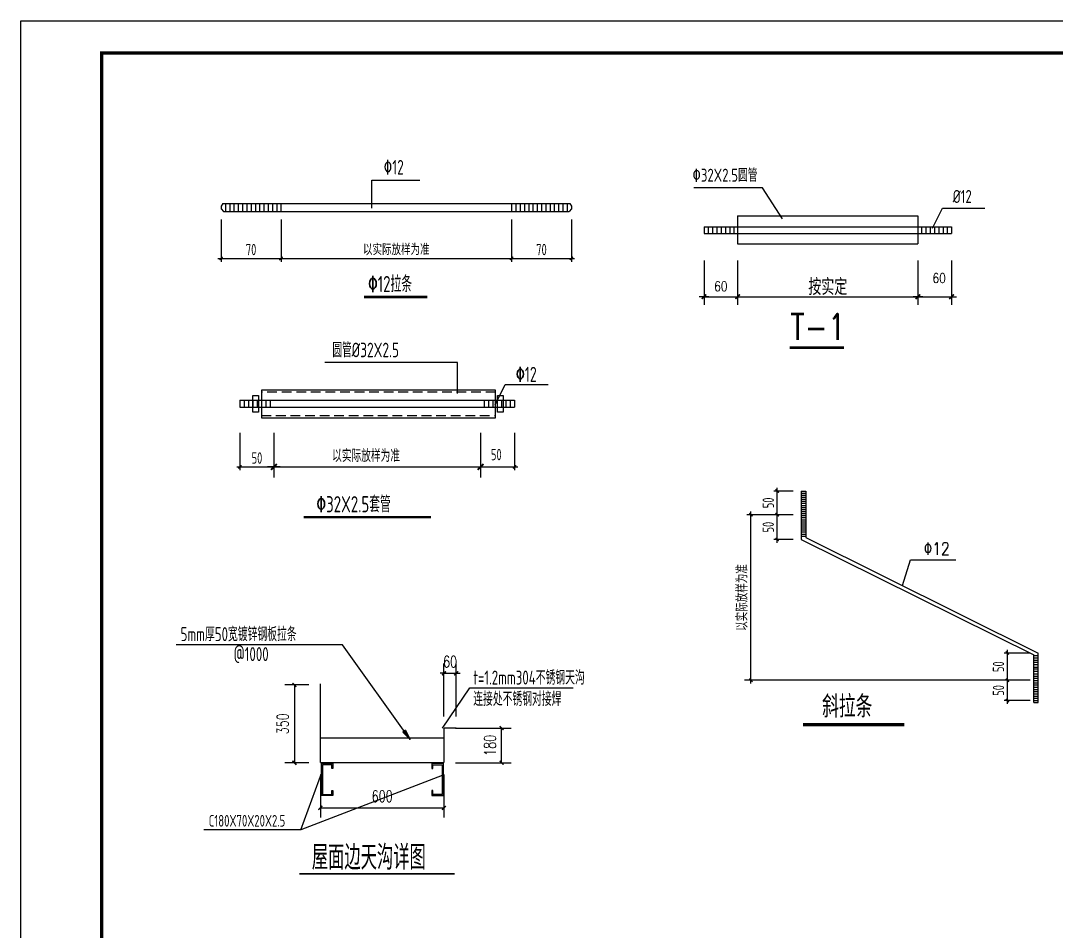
# Model space of a CAD drawing. Extents: x 492302 to 683319, y -252071 to 755100.
# Drawn here: x 493325 to 525313, y -220799 to -192671 of the extents above; entities that cross this region are included whole.
import ezdxf

# ---------------------------------------------------------------- set-up
doc = ezdxf.new("R2010")
doc.units = 0
doc.header["$LTSCALE"] = 1000
doc.header["$MEASUREMENT"] = 0
doc.linetypes.add('HIDDEN2', pattern=[0.45, 0.3, -0.15])
doc.layers.get('Defpoints').update_dxf_attribs({"color": 250})
for name, color, linetype in [('03', 3, 'Continuous'), ('1', 7, 'Continuous'), ('3', 3, 'Continuous'), ('3T_WOOD', 21, 'Continuous'), ('DIM1', 3, 'Continuous'), ('PUB_DIM', 171, 'Continuous'), ('PUB_TEXT', 7, 'Continuous'), ('PUB_TEXT @ 1', 7, 'Continuous'), ('TEXT', 7, 'Continuous'), ('TK', 4, 'Continuous'), ('图层1', 8, 'Continuous')]:
    doc.layers.add(name, color=color, linetype=linetype)
doc.styles.add('_HZDX', font='txt.shx', dxfattribs={"width": 0.8, "bigfont": 'HZDX.shx'})
doc.styles.add('_HZTXT', font='txt.shx', dxfattribs={"width": 0.8, "bigfont": 'hztxt.shx'})
doc.styles.add('DIM_FONT', font='SIMPLEX', dxfattribs={"width": 0.7, "bigfont": 'GBCBIG'})
doc.styles.add('TSSD_Dimension', font='Tssdeng.shx', dxfattribs={"width": 0.7, "bigfont": 'hztxt.shx'})
doc.styles.add('TSSD_Label', font='Tssdeng.shx', dxfattribs={"width": 0.7, "bigfont": 'hztxt.shx'})
doc.styles.add('TSSD_REIN', font='tssdeng.shx', dxfattribs={"width": 0.7, "bigfont": 'tssdchn.shx'})
doc.dimstyles.new('DIMN', dxfattribs={"dimtxt": 300, "dimasz": 100, "dimexe": 250, "dimexo": 300, "dimgap": 150, "dimtad": 1, "dimdec": 0, "dimzin": 0, "dimdsep": 46, "dimtxsty": 'DIM_FONT', "dimblk": 'ARCHTICK', "dimcen": 0.09, "dimclrt": 7, "dimazin": 2, "dimtfac": 1, "dimtdec": 0, "dimtix": 1, "dimtmove": 2, "dimatfit": 3, "dimfxl": 0, "dimtolj": 1, "dimtzin": 0, "dimarcsym": 0})
doc.dimstyles.new('TSSD_20_100', dxfattribs={"dimtxt": 350, "dimasz": 100, "dimexe": 100, "dimexo": 250, "dimgap": 100, "dimtad": 1, "dimdec": 0, "dimlfac": 0.2, "dimzin": 0, "dimdsep": 46, "dimtxsty": 'TSSD_Dimension', "dimblk": 'ARCHTICK', "dimblk1": 'ARCHTICK', "dimblk2": 'ARCHTICK', "dimcen": 0, "dimdle": 100, "dimclrt": 7, "dimadec": 0, "dimazin": 0, "dimtfac": 1, "dimtdec": 0, "dimtix": 1, "dimtmove": 2, "dimatfit": 3, "dimfxl": 0, "dimtolj": 1, "dimtzin": 0, "dimarcsym": 0})

# ---------------------------------------------------------------- blocks, each defined once
blk = doc.blocks.new('_ArchTick')
at = {"color": 0, "linetype": 'ByBlock', "const_width": 0.4}
blk.add_lwpolyline([(-0.5, -0.5), (0.5, 0.5)], dxfattribs=at)
blk = doc.blocks.new('*D1305')
at = {"layer": 'Defpoints', "color": 0}
for p in [(508487, -198562), (510335, -198562), (510335, -200015)]:
    blk.add_point(p, dxfattribs=at)
at = {"layer": 'PUB_DIM', "color": 0, "lineweight": -2}
for p, q in [((508487, -198812), (508487, -200115)), ((510335, -198812), (510335, -200115)), ((508387, -200015), (510435, -200015))]:
    blk.add_line(p, q, dxfattribs=at)
at = {"layer": 'PUB_DIM', "color": 0, "lineweight": -2, "xscale": 100, "yscale": 100, "zscale": 100, "rotation": 180}
blk.add_blockref('_ArchTick', (508487, -200015), dxfattribs=at)
at = {"layer": 'PUB_DIM', "color": 0, "lineweight": -2, "xscale": 100, "yscale": 100, "zscale": 100}
blk.add_blockref('_ArchTick', (510335, -200015), dxfattribs=at)
at = {"layer": 'PUB_DIM', "color": 7, "insert": (509411, -199740), "char_height": 350, "attachment_point": 5, "style": 'TSSD_REIN'}
blk.add_mtext('\\A1;70', dxfattribs=at)
blk = doc.blocks.new('*D1306')
at = {"layer": 'Defpoints', "color": 0}
for p in [(499517, -198562), (501365, -198562), (501365, -200015)]:
    blk.add_point(p, dxfattribs=at)
at = {"layer": 'PUB_DIM', "color": 0, "lineweight": -2}
for p, q in [((499517, -198812), (499517, -200115)), ((501365, -198812), (501365, -200115)), ((499417, -200015), (501465, -200015))]:
    blk.add_line(p, q, dxfattribs=at)
at = {"layer": 'PUB_DIM', "color": 0, "lineweight": -2, "xscale": 100, "yscale": 100, "zscale": 100, "rotation": 180}
blk.add_blockref('_ArchTick', (499517, -200015), dxfattribs=at)
at = {"layer": 'PUB_DIM', "color": 0, "lineweight": -2, "xscale": 100, "yscale": 100, "zscale": 100}
blk.add_blockref('_ArchTick', (501365, -200015), dxfattribs=at)
at = {"layer": 'PUB_DIM', "color": 7, "insert": (500441, -199740), "char_height": 350, "attachment_point": 5, "style": 'TSSD_REIN'}
blk.add_mtext('\\A1;70', dxfattribs=at)
blk = doc.blocks.new('*D1307')
at = {"layer": 'Defpoints', "color": 0}
for p in [(501365, -198562), (508487, -198562), (508487, -200015)]:
    blk.add_point(p, dxfattribs=at)
at = {"layer": 'PUB_DIM', "color": 0, "lineweight": -2}
for p, q in [((501365, -198812), (501365, -200115)), ((508487, -198812), (508487, -200115)), ((501265, -200015), (508587, -200015))]:
    blk.add_line(p, q, dxfattribs=at)
at = {"layer": 'PUB_DIM', "color": 0, "lineweight": -2, "xscale": 100, "yscale": 100, "zscale": 100, "rotation": 180}
blk.add_blockref('_ArchTick', (501365, -200015), dxfattribs=at)
at = {"layer": 'PUB_DIM', "color": 0, "lineweight": -2, "xscale": 100, "yscale": 100, "zscale": 100}
blk.add_blockref('_ArchTick', (508487, -200015), dxfattribs=at)
at = {"layer": 'PUB_DIM', "color": 7, "insert": (504926, -199739), "char_height": 350, "attachment_point": 5, "style": 'TSSD_REIN'}
blk.add_mtext('\\A1;以实际放样为准', dxfattribs=at)
blk = doc.blocks.new('_DIMX')
blk.add_line((-150, 0), (150, 0))
at = {"const_width": 50}
blk.add_lwpolyline([(-70, -70), (70, 70)], dxfattribs=at)
blk = doc.blocks.new('*D1308')
at = {"layer": 'Defpoints', "color": 0}
for p in [(507530, -205154), (508579, -205154), (508579, -206455)]:
    blk.add_point(p, dxfattribs=at)
at = {"layer": 'PUB_DIM', "color": 0, "lineweight": -2}
for p, q in [((507530, -205404), (507530, -206555)), ((508579, -205404), (508579, -206555)), ((507430, -206455), (508679, -206455))]:
    blk.add_line(p, q, dxfattribs=at)
at = {"layer": 'PUB_DIM', "color": 0, "lineweight": -2, "xscale": 100, "yscale": 100, "zscale": 100, "rotation": 180}
blk.add_blockref('_ArchTick', (507530, -206455), dxfattribs=at)
at = {"layer": 'PUB_DIM', "color": 0, "lineweight": -2, "xscale": 100, "yscale": 100, "zscale": 100}
blk.add_blockref('_ArchTick', (508579, -206455), dxfattribs=at)
at = {"layer": 'PUB_DIM', "color": 7, "insert": (508014, -206074), "char_height": 350, "attachment_point": 5, "style": 'TSSD_REIN'}
blk.add_mtext('\\A1;50', dxfattribs=at)
blk = doc.blocks.new('*D1309')
at = {"layer": 'Defpoints', "color": 0}
for p in [(500097, -205154), (501146, -205154), (501146, -206455)]:
    blk.add_point(p, dxfattribs=at)
at = {"layer": 'PUB_DIM', "color": 0, "lineweight": -2}
for p, q in [((500097, -205404), (500097, -206555)), ((501146, -205404), (501146, -206555)), ((499997, -206455), (501246, -206455))]:
    blk.add_line(p, q, dxfattribs=at)
at = {"layer": 'PUB_DIM', "color": 0, "lineweight": -2, "xscale": 100, "yscale": 100, "zscale": 100, "rotation": 180}
blk.add_blockref('_ArchTick', (500097, -206455), dxfattribs=at)
at = {"layer": 'PUB_DIM', "color": 0, "lineweight": -2, "xscale": 100, "yscale": 100, "zscale": 100}
blk.add_blockref('_ArchTick', (501146, -206455), dxfattribs=at)
at = {"layer": 'PUB_DIM', "color": 7, "insert": (500622, -206180), "char_height": 350, "attachment_point": 5, "style": 'TSSD_REIN'}
blk.add_mtext('\\A1;50', dxfattribs=at)
blk = doc.blocks.new('*D1374')
at = {"layer": 'Defpoints', "color": 0}
for p in [(516691, -207199), (517433, -207199), (517433, -207931)]:
    blk.add_point(p, dxfattribs=at)
at = {"layer": 'PUB_DIM', "color": 0, "lineweight": -2}
for p, q in [((517183, -207199), (516591, -207199)), ((516691, -208031), (516691, -207099)), ((517183, -207931), (516591, -207931))]:
    blk.add_line(p, q, dxfattribs=at)
at = {"layer": 'PUB_DIM', "color": 0, "lineweight": -2, "xscale": 100, "yscale": 100, "zscale": 100}
for p, rotation in [((516691, -207199), 90), ((516691, -207931), 270)]:
    blk.add_blockref('_ArchTick', p, dxfattribs=dict(at, rotation=rotation))
at = {"layer": 'PUB_DIM', "color": 7, "insert": (516416, -207565), "char_height": 350, "attachment_point": 5, "rotation": 90, "style": 'TSSD_Dimension'}
blk.add_mtext('\\A1;50', dxfattribs=at)
blk = doc.blocks.new('*D1375')
at = {"layer": 'Defpoints', "color": 0}
for p in [(516691, -207931), (517433, -207931), (517433, -208699)]:
    blk.add_point(p, dxfattribs=at)
at = {"layer": 'PUB_DIM', "color": 0, "lineweight": -2}
for p, q in [((516691, -208799), (516691, -207831)), ((517183, -207931), (516591, -207931)), ((517183, -208699), (516591, -208699))]:
    blk.add_line(p, q, dxfattribs=at)
at = {"layer": 'PUB_DIM', "color": 0, "lineweight": -2, "xscale": 100, "yscale": 100, "zscale": 100}
for p, rotation in [((516691, -207931), 90), ((516691, -208699), 270)]:
    blk.add_blockref('_ArchTick', p, dxfattribs=dict(at, rotation=rotation))
at = {"layer": 'PUB_DIM', "color": 7, "insert": (516416, -208315), "char_height": 350, "attachment_point": 5, "rotation": 90, "style": 'TSSD_Dimension'}
blk.add_mtext('\\A1;50', dxfattribs=at)
blk = doc.blocks.new('*D1405')
at = {"layer": 'Defpoints', "color": 0}
for p in [(523802, -212203), (524753, -212203), (524753, -213046)]:
    blk.add_point(p, dxfattribs=at)
at = {"layer": 'PUB_DIM', "color": 0, "lineweight": -2}
for p, q in [((524503, -212203), (523702, -212203)), ((523802, -213146), (523802, -212103)), ((524503, -213046), (523702, -213046))]:
    blk.add_line(p, q, dxfattribs=at)
at = {"layer": 'PUB_DIM', "color": 0, "lineweight": -2, "xscale": 100, "yscale": 100, "zscale": 100}
for p, rotation in [((523802, -212203), 90), ((523802, -213046), 270)]:
    blk.add_blockref('_ArchTick', p, dxfattribs=dict(at, rotation=rotation))
at = {"layer": 'PUB_DIM', "color": 7, "insert": (523527, -212625), "char_height": 350, "attachment_point": 5, "rotation": 90, "style": 'TSSD_Dimension'}
blk.add_mtext('\\A1;50', dxfattribs=at)
blk = doc.blocks.new('*D1406')
at = {"layer": 'Defpoints', "color": 0}
for p in [(523802, -213046), (524753, -213046), (524753, -213672)]:
    blk.add_point(p, dxfattribs=at)
at = {"layer": 'PUB_DIM', "color": 0, "lineweight": -2}
for p, q in [((523802, -213772), (523802, -212946)), ((524503, -213046), (523702, -213046)), ((524503, -213672), (523702, -213672))]:
    blk.add_line(p, q, dxfattribs=at)
at = {"layer": 'PUB_DIM', "color": 0, "lineweight": -2, "xscale": 100, "yscale": 100, "zscale": 100}
for p, rotation in [((523802, -213046), 90), ((523802, -213672), 270)]:
    blk.add_blockref('_ArchTick', p, dxfattribs=dict(at, rotation=rotation))
at = {"layer": 'PUB_DIM', "color": 7, "insert": (523527, -213359), "char_height": 350, "attachment_point": 5, "rotation": 90, "style": 'TSSD_Dimension'}
blk.add_mtext('\\A1;50', dxfattribs=at)
blk = doc.blocks.new('*D1407')
at = {"layer": 'Defpoints', "color": 0}
for p in [(515879, -207931), (516851, -207931), (516851, -213046)]:
    blk.add_point(p, dxfattribs=at)
at = {"layer": 'PUB_DIM', "color": 0, "lineweight": -2}
for p, q in [((515879, -213146), (515879, -207831)), ((516601, -207931), (515779, -207931)), ((516601, -213046), (515779, -213046))]:
    blk.add_line(p, q, dxfattribs=at)
at = {"layer": 'PUB_DIM', "color": 0, "lineweight": -2, "xscale": 100, "yscale": 100, "zscale": 100}
for p, rotation in [((515879, -207931), 90), ((515879, -213046), 270)]:
    blk.add_blockref('_ArchTick', p, dxfattribs=dict(at, rotation=rotation))
at = {"layer": 'PUB_DIM', "color": 7, "insert": (515603, -210488), "char_height": 350, "attachment_point": 5, "rotation": 90, "style": 'TSSD_Dimension'}
blk.add_mtext('\\A1;以实际放样为准', dxfattribs=at)
blk = doc.blocks.new('Q3423Q42423423423')
at = {"linetype": 'Continuous'}
for p, q in [((1609839, 145654), (1610298, 146582)), ((1600858, 146235), (1609172, 146235)), ((1600858, 146235), (1600858, 144944)), ((1609172, 146235), (1609172, 144944)), ((1599310, 145728), (1610722, 145728)), ((1599310, 145728), (1599310, 145419)), ((1599507, 145728), (1599507, 145419)), ((1599704, 145728), (1599704, 145419)), ((1599901, 145728), (1599901, 145419)), ((1600098, 145728), (1600098, 145419)), ((1600295, 145728), (1600295, 145419)), ((1600492, 145728), (1600492, 145419)), ((1600689, 145728), (1600689, 145419)), ((1609343, 145728), (1609343, 145419)), ((1609540, 145728), (1609540, 145419)), ((1609737, 145728), (1609737, 145419)), ((1609934, 145728), (1609934, 145419)), ((1610131, 145728), (1610131, 145419)), ((1610328, 145728), (1610328, 145419)), ((1610525, 145728), (1610525, 145419)), ((1610722, 145728), (1610722, 145419)), ((1599310, 145419), (1610722, 145419)), ((1600858, 144944), (1609172, 144944))]:
    blk.add_line(p, q, dxfattribs=at)
at = {"layer": '1', "color": 7, "linetype": 'Continuous', "const_width": 112}
blk.add_lwpolyline([(1603253, 140149), (1605757, 140149)], dxfattribs=at)
at = {"layer": 'PUB_DIM'}
for p, q in [((1599310, 144162), (1599310, 142123)), ((1600859, 144162), (1600859, 142123)), ((1600859, 144162), (1600859, 142123)), ((1609172, 144162), (1609172, 142123)), ((1609172, 144162), (1609172, 142123)), ((1610722, 144162), (1610722, 142123)), ((1599311, 142498), (1600857, 142498)), ((1600859, 142498), (1609172, 142498)), ((1609174, 142498), (1610720, 142498))]:
    blk.add_line(p, q, dxfattribs=at)
at = {"layer": 'PUB_TEXT', "linetype": 'Continuous'}
blk.add_line((1610298, 146582), (1612249, 146582), dxfattribs=at)
at = {"layer": '图层1', "color": 2}
for p, q in [((1602011, 147523), (1598838, 147523)), ((1602922, 146092), (1602011, 147523))]:
    blk.add_line(p, q, dxfattribs=at)
at = {"layer": 'PUB_DIM', "rotation": 180}
for name, p, xscale, yscale, zscale in [('_DIMX', (1599310, 142498), 1.5, 1.5, 1.5), ('_ArchTick', (1600859, 142498), 150, 150, 150), ('_DIMX', (1609172, 142498), 1.5, 1.5, 1.5)]:
    blk.add_blockref(name, p, dxfattribs=dict(at, xscale=xscale, yscale=yscale, zscale=zscale))
at = {"layer": 'PUB_DIM'}
for name, p, xscale, yscale, zscale in [('_DIMX', (1600859, 142498), 1.5, 1.5, 1.5), ('_ArchTick', (1609172, 142498), 150, 150, 150), ('_DIMX', (1610722, 142498), 1.5, 1.5, 1.5)]:
    blk.add_blockref(name, p, dxfattribs=dict(at, xscale=xscale, yscale=yscale, zscale=zscale))
at = {"layer": '1', "color": 7, "linetype": 'Continuous', "style": '_HZDX', "width": 0.8}
blk.add_text('T-1', height=1200, dxfattribs=at).set_placement((1603287, 140506))
at = {"layer": 'PUB_DIM', "color": 7, "attachment_point": 5, "style": '_HZTXT'}
for s, insert, char_height in [('\\A1;按实定', (1605016, 142948), 750), ('\\A1;60', (1610154, 143358), 450), ('\\A1;60', (1600084, 142980), 450)]:
    blk.add_mtext(s, dxfattribs=dict(at, insert=insert, char_height=char_height))
at = {"layer": 'PUB_TEXT @ 1', "style": 'TSSD_Label', "width": 0.75}
for s, p in [('\x8232X2.5圆管', (1598777, 147802)), ('%%C12', (1610775, 146820))]:
    blk.add_text(s, height=600, dxfattribs=at).set_placement(p)
blk = doc.blocks.new('*D1092')
at = {"layer": 'Defpoints', "color": 0}
for p in [(5197911, 18063053), (5200137, 18063053), (5197911, 18061714)]:
    blk.add_point(p, dxfattribs=at)
at = {"layer": 'PUB_DIM', "color": 0, "lineweight": -2}
for p, q in [((5198361, 18063053), (5200512, 18063053)), ((5200137, 18061714), (5200137, 18063053)), ((5198361, 18061714), (5200512, 18061714))]:
    blk.add_line(p, q, dxfattribs=at)
at = {"layer": 'PUB_DIM', "color": 0, "lineweight": -2, "xscale": 150, "yscale": 150, "zscale": 150}
for p, rotation in [((5200137, 18063053), 90), ((5200137, 18061714), 270)]:
    blk.add_blockref('_ArchTick', p, dxfattribs=dict(at, rotation=rotation))
at = {"layer": 'PUB_DIM', "color": 7, "insert": (5199687, 18062384), "char_height": 450, "attachment_point": 5, "rotation": 90, "style": 'DIM_FONT'}
blk.add_mtext('\\A1;180', dxfattribs=at)
blk = doc.blocks.new('*D1093')
at = {"layer": 'Defpoints', "color": 0}
for p in [(5198383, 18065167), (5197911, 18063053), (5198383, 18063053)]:
    blk.add_point(p, dxfattribs=at)
at = {"layer": 'PUB_DIM', "color": 0, "lineweight": -2}
for p, q in [((5197911, 18063503), (5197911, 18065542)), ((5198383, 18063503), (5198383, 18065542)), ((5197911, 18065167), (5197761, 18065167)), ((5197911, 18065167), (5198383, 18065167)), ((5198383, 18065167), (5198533, 18065167))]:
    blk.add_line(p, q, dxfattribs=at)
at = {"layer": 'PUB_DIM', "color": 0, "lineweight": -2, "xscale": 150, "yscale": 150, "zscale": 150}
blk.add_blockref('_ArchTick', (5197911, 18065167), dxfattribs=at)
at = {"layer": 'PUB_DIM', "color": 0, "lineweight": -2, "xscale": 150, "yscale": 150, "zscale": 150, "rotation": 180}
blk.add_blockref('_ArchTick', (5198383, 18065167), dxfattribs=at)
at = {"layer": 'PUB_DIM', "color": 7, "insert": (5198147, 18065617), "char_height": 450, "attachment_point": 5, "style": 'DIM_FONT'}
blk.add_mtext('\\A1;60', dxfattribs=at)
blk = doc.blocks.new('*D1094')
at = {"layer": 'Defpoints', "color": 0}
for p in [(5193139, 18064717), (5192139, 18061714), (5193139, 18061714)]:
    blk.add_point(p, dxfattribs=at)
at = {"layer": 'PUB_DIM', "color": 0, "lineweight": -2}
for p, q in [((5192689, 18064717), (5191764, 18064717)), ((5192139, 18064717), (5192139, 18061714)), ((5192689, 18061714), (5191764, 18061714))]:
    blk.add_line(p, q, dxfattribs=at)
at = {"layer": 'PUB_DIM', "color": 0, "lineweight": -2, "xscale": 150, "yscale": 150, "zscale": 150}
for p, rotation in [((5192139, 18064717), 90), ((5192139, 18061714), 270)]:
    blk.add_blockref('_ArchTick', p, dxfattribs=dict(at, rotation=rotation))
at = {"layer": 'PUB_DIM', "color": 7, "insert": (5191689, 18063216), "char_height": 450, "attachment_point": 5, "rotation": 90, "style": 'DIM_FONT'}
blk.add_mtext('\\A1;350', dxfattribs=at)
blk = doc.blocks.new('*D1095')
at = {"layer": 'Defpoints', "color": 0}
for p in [(5193139, 18061714), (5197911, 18061714), (5197911, 18059972)]:
    blk.add_point(p, dxfattribs=at)
at = {"layer": 'PUB_DIM', "color": 0, "lineweight": -2}
for p, q in [((5193139, 18061264), (5193139, 18059597)), ((5197911, 18061264), (5197911, 18059597)), ((5193139, 18059972), (5197911, 18059972))]:
    blk.add_line(p, q, dxfattribs=at)
at = {"layer": 'PUB_DIM', "color": 0, "lineweight": -2, "xscale": 150, "yscale": 150, "zscale": 150, "rotation": 180}
blk.add_blockref('_ArchTick', (5193139, 18059972), dxfattribs=at)
at = {"layer": 'PUB_DIM', "color": 0, "lineweight": -2, "xscale": 150, "yscale": 150, "zscale": 150}
blk.add_blockref('_ArchTick', (5197911, 18059972), dxfattribs=at)
at = {"layer": 'PUB_DIM', "color": 7, "insert": (5195525, 18060422), "char_height": 450, "attachment_point": 5, "style": 'DIM_FONT'}
blk.add_mtext('\\A1;600', dxfattribs=at)
blk = doc.blocks.new('GeYuanFrame_33718775', base_point=(20.09, 4.53))
at = {"layer": 'TK'}
blk.add_lwpolyline([(20.09, 4.53), (20.09, 598.53), (861.09, 598.53), (861.09, 4.53)], close=True, dxfattribs=at)
at = {"layer": 'TK', "const_width": 1}
blk.add_lwpolyline([(45.09, 588.53), (851.09, 588.53), (851.09, 14.53), (45.09, 14.53)], close=True, dxfattribs=at)
blk = doc.blocks.new('w342q414231')
for p, q in [((5192382.2, 18059119.2), (5193235.8, 18061444.4)), ((5197843.7, 18061220.5), (5192382.2, 18059119.2)), ((5192382.2, 18059119.2), (5188639.8, 18059119.2))]:
    blk.add_line(p, q)
for points in [[(5193177.7, 18061682.9), (5193625.4, 18061682.9), (5193625.4, 18061488.6), (5193581.3, 18061488.6), (5193581.3, 18061638.8), (5193221.8, 18061638.8), (5193221.8, 18060492.2), (5193581.3, 18060492.2), (5193581.3, 18060642.3), (5193625.4, 18060642.3), (5193625.4, 18060448.1), (5193177.7, 18060448.1), (5193177.7, 18061682.9)], [(5197887.8, 18061682.9), (5197440.2, 18061682.9), (5197440.2, 18061488.6), (5197484.3, 18061488.6), (5197484.3, 18061638.8), (5197843.7, 18061638.8), (5197843.7, 18060492.2), (5197484.3, 18060492.2), (5197484.3, 18060642.3), (5197440.2, 18060642.3), (5197440.2, 18060448.1), (5197887.8, 18060448.1), (5197887.8, 18061682.9)]]:
    blk.add_lwpolyline(points)
at = {"const_width": 56.7}
blk.add_lwpolyline([(5192323, 18057424.6), (5198319.5, 18057424.6)], dxfattribs=at)
at = {"layer": '03'}
for p, q in [((5193995.6, 18066272.1), (5187576.3, 18066272.1)), ((5196607.8, 18062606), (5193995.6, 18066272.1)), ((5196426.1, 18062966.7), (5196323.4, 18062893.5)), ((5196323.4, 18062893.5), (5196607.8, 18062606)), ((5196426.1, 18062966.7), (5196607.8, 18062606))]:
    blk.add_line(p, q, dxfattribs=at)
blk.add_solid([(5196323.4, 18062893.5), (5196607.8, 18062606), (5196426.1, 18062966.7)], dxfattribs=at)
at = {"layer": '图层1'}
for p, q in [((5197853.5, 18063053.2), (5198908.9, 18064609.9)), ((5198908.9, 18064609.9), (5202902.8, 18064609.9))]:
    blk.add_line(p, q, dxfattribs=at)
at = {"layer": '图层1', "const_width": 47.2}
for points in [[(5193138.8, 18064765.6), (5193138.8, 18061714.4)], [(5198383, 18063053.2), (5197910.5, 18063053.2)], [(5197910.5, 18063053.2), (5197910.5, 18061714.4)], [(5193138.8, 18062669.2), (5197910.5, 18062669.2)], [(5193138.8, 18061714.4), (5197910.5, 18061714.4)]]:
    blk.add_lwpolyline(points, dxfattribs=at)
at = {"layer": 'PUB_TEXT', "style": 'TSSD_REIN', "width": 0.7}
for s, height, p in [('5mm厚50宽镀锌钢板拉条', 540.54, (5187743.4, 18066408.6)), ('@1000', 540.54, (5189791.3, 18065637.7)), ('连接处不锈钢对接焊', 540.54, (5199042.1, 18063907.4)), ('C180X70X20X2.5 ', 450, (5188830.6, 18059247.5))]:
    blk.add_text(s, height=height, dxfattribs=at).set_placement(p)
at = {"layer": 'PUB_TEXT @ 1', "style": 'TSSD_Label', "width": 0.7}
blk.add_text('t=1.2mm304不锈钢天沟', height=540.54, dxfattribs=at).set_placement((5199042.1, 18064731.4))
at = {"layer": 'TEXT', "style": 'TSSD_REIN', "width": 0.7}
blk.add_text('屋面边天沟详图', height=945, dxfattribs=at).set_placement((5192809.7, 18057585.9))
at = {"layer": 'PUB_DIM'}
for p1, p2, distance, text, picture, middle in [((5197910.5, 18063053.2), (5198383, 18063053.2), 2113.3, '60', '*D1093', (5198146.8, 18065616.5)), ((5193138.8, 18064716.6), (5193138.8, 18061714.4), -999.7, '350', '*D1094', (5191689.1, 18063215.5)), ((5197910.5, 18061714.4), (5197910.5, 18063053.2), -2226.4, '180', '*D1092', (5199686.9, 18062383.8)), ((5193138.8, 18061714.4), (5197910.5, 18061714.4), -1742, '600', '*D1095', (5195524.7, 18060422.4))]:
    dim = blk.add_aligned_dim(p1=p1, p2=p2, distance=distance, text=text, dimstyle='DIMN', override={"dimscale": 1.5, "dimlfac": 0.666667, "dimadec": 0}, dxfattribs=at)
    dim.commit()
    dim.dimension.update_dxf_attribs({"geometry": picture, "text_midpoint": middle})

msp = doc.modelspace()

# ---------------------------------------------------------------- linework, layer by layer
for p, q in [((499566.7, -198322), (510285.2, -198322)), ((499585.4, -198562.1), (510266.4, -198562.1)), ((517433, -207199.4), (517433, -208699.4)), ((517433, -207199.4), (517572.8, -207199.4)), ((517433, -207262.7), (517572.8, -207262.7)), ((517433, -207262.7), (517572.8, -207262.7)), ((517572.8, -207199.4), (517572.8, -208639.5)), ((517433, -207325.9), (517572.8, -207325.9)), ((517433, -207325.9), (517572.8, -207325.9)), ((517433, -207389.2), (517572.8, -207389.2)), ((517433, -207389.2), (517572.8, -207389.2)), ((517433, -207452.4), (517572.8, -207452.4)), ((517433, -207452.4), (517572.8, -207452.4)), ((517433, -207515.7), (517572.8, -207515.7)), ((517433, -207515.7), (517572.8, -207515.7)), ((517433, -207579), (517572.8, -207579)), ((517433, -207579), (517572.8, -207579)), ((517433, -207642.2), (517572.8, -207642.2)), ((517433, -207642.2), (517572.8, -207642.2)), ((517433, -207705.5), (517572.8, -207705.5)), ((517433, -207705.5), (517572.8, -207705.5)), ((517433, -207768.7), (517572.8, -207768.7)), ((517433, -207768.7), (517572.8, -207768.7)), ((517433, -207768.7), (517572.8, -207768.7)), ((517433, -207768.7), (517572.8, -207768.7)), ((517433, -207832), (517572.8, -207832)), ((517433, -207832), (517572.8, -207832)), ((517433, -207832), (517572.8, -207832)), ((517433, -207832), (517572.8, -207832)), ((517433, -207895.3), (517572.8, -207895.3)), ((517433, -207895.3), (517572.8, -207895.3)), ((517433, -207895.3), (517572.8, -207895.3)), ((517433, -207895.3), (517572.8, -207895.3)), ((517433, -207958.5), (517572.8, -207958.5)), ((517433, -207958.5), (517572.8, -207958.5)), ((517433, -207958.5), (517572.8, -207958.5)), ((517433, -207958.5), (517572.8, -207958.5)), ((517433, -208021.8), (517572.8, -208021.8)), ((517433, -208021.8), (517572.8, -208021.8)), ((517433, -208021.8), (517572.8, -208021.8)), ((517433, -208021.8), (517572.8, -208021.8)), ((517433, -208085.1), (517572.8, -208085.1)), ((517433, -208085.1), (517572.8, -208085.1)), ((517433, -208085.1), (517572.8, -208085.1)), ((517433, -208085.1), (517572.8, -208085.1)), ((517433, -208148.3), (517572.8, -208148.3)), ((517433, -208148.3), (517572.8, -208148.3)), ((517433, -208148.3), (517572.8, -208148.3)), ((517433, -208148.3), (517572.8, -208148.3)), ((517433, -208211.6), (517572.8, -208211.6)), ((517433, -208211.6), (517572.8, -208211.6)), ((517433, -208211.6), (517572.8, -208211.6)), ((517433, -208274.8), (517572.8, -208274.8)), ((517433, -208274.8), (517572.8, -208274.8)), ((517433, -208338.1), (517572.8, -208338.1)), ((517433, -208338.1), (517572.8, -208338.1)), ((517433, -208401.4), (517572.8, -208401.4)), ((517433, -208401.4), (517572.8, -208401.4)), ((517433, -208401.4), (517572.8, -208401.4)), ((517433, -208401.4), (517572.8, -208401.4)), ((517433, -208401.4), (517572.8, -208401.4)), ((517433, -208464.6), (517572.8, -208464.6)), ((517433, -208464.6), (517572.8, -208464.6)), ((517433, -208464.6), (517572.8, -208464.6)), ((517433, -208527.9), (517572.8, -208527.9)), ((517433, -208527.9), (517572.8, -208527.9)), ((517433, -208591.2), (517572.8, -208591.2)), ((517433, -208591.2), (517572.8, -208591.2)), ((517433, -208699.4), (524614.3, -212257.5)), ((517572.8, -208639.5), (524753.3, -212203.4)), ((520559.6, -210122), (520812, -209322.4)), ((520812, -209322.4), (522205, -209322.4)), ((524614.3, -213731.2), (524614.3, -212257.5)), ((524614.3, -212279.8), (524753.3, -212279.8)), ((524614.3, -212354.1), (524753.3, -212354.1)), ((524614.3, -212354.1), (524753.3, -212354.1)), ((524753.3, -213731.2), (524753.3, -212203.4)), ((524614.3, -212428.3), (524753.3, -212428.3)), ((524614.3, -212487.2), (524753.3, -212487.2)), ((524614.3, -212487.2), (524753.3, -212487.2)), ((524614.3, -212561.4), (524753.3, -212561.4)), ((524614.3, -212561.4), (524753.3, -212561.4)), ((524614.3, -212561.4), (524753.3, -212561.4)), ((524614.3, -212635.6), (524753.3, -212635.6)), ((524614.3, -212694.5), (524753.3, -212694.5)), ((524614.3, -212694.5), (524753.3, -212694.5)), ((524614.3, -212768.7), (524753.3, -212768.7)), ((524614.3, -212768.7), (524753.3, -212768.7)), ((524614.3, -212843), (524753.3, -212843)), ((524614.3, -212843), (524753.3, -212843)), ((524614.3, -212917.2), (524753.3, -212917.2)), ((524614.3, -212976.1), (524753.3, -212976.1)), ((524614.3, -212976.1), (524753.3, -212976.1)), ((524614.3, -213050.3), (524753.3, -213050.3)), ((524614.3, -213050.3), (524753.3, -213050.3)), ((524614.3, -213124.5), (524753.3, -213124.5)), ((524614.3, -213183.4), (524753.3, -213183.4)), ((524614.3, -213183.4), (524753.3, -213183.4)), ((524614.3, -213257.6), (524753.3, -213257.6)), ((524614.3, -213257.6), (524753.3, -213257.6)), ((524614.3, -213331.9), (524753.3, -213331.9)), ((524614.3, -213390.8), (524753.3, -213390.8)), ((524614.3, -213390.8), (524753.3, -213390.8)), ((524614.3, -213465), (524753.3, -213465)), ((524614.3, -213465), (524753.3, -213465)), ((524614.3, -213539.2), (524753.3, -213539.2)), ((524614.3, -213598.1), (524753.3, -213598.1)), ((524614.3, -213598.1), (524753.3, -213598.1)), ((524614.3, -213672.3), (524753.3, -213672.3)), ((524614.3, -213731.2), (524753.3, -213731.2))]:
    msp.add_line(p, q)
at = {"linetype": 'Continuous'}
for p, q in [((507981.6, -204536.7, -1438.4), (508292.6, -203907.9, -1438.4)), ((500096.7, -204397.8, -1438.4), (500096.7, -204607.8, -1438.4)), ((500096.7, -204397.8, -1438.4), (508579.4, -204397.8, -1438.4)), ((500230.1, -204397.8, -1438.4), (500230.1, -204607.8, -1438.4)), ((500363.6, -204397.8, -1438.4), (500363.6, -204607.8, -1438.4)), ((500497.1, -204397.8, -1438.4), (500497.1, -204607.8, -1438.4)), ((500630.6, -204397.8, -1438.4), (500630.6, -204607.8, -1438.4)), ((500764.1, -204397.8, -1438.4), (500764.1, -204607.8, -1438.4)), ((500897.6, -204397.8, -1438.4), (500897.6, -204607.8, -1438.4)), ((501031.1, -204397.8, -1438.4), (501031.1, -204607.8, -1438.4)), ((507645, -204397.8, -1438.4), (507645, -204607.8, -1438.4)), ((507778.5, -204397.8, -1438.4), (507778.5, -204607.8, -1438.4)), ((507912, -204397.8, -1438.4), (507912, -204607.8, -1438.4)), ((508045.5, -204397.8, -1438.4), (508045.5, -204607.8, -1438.4)), ((508179, -204397.8, -1438.4), (508179, -204607.8, -1438.4)), ((508312.5, -204397.8, -1438.4), (508312.5, -204607.8, -1438.4)), ((508446, -204397.8, -1438.4), (508446, -204607.8, -1438.4)), ((508579.4, -204397.8, -1438.4), (508579.4, -204607.8, -1438.4)), ((500096.7, -204607.8, -1438.4), (508579.4, -204607.8, -1438.4))]:
    msp.add_line(p, q, dxfattribs=at)
at = {"linetype": 'Continuous', "const_width": 75, "elevation": -1438.4}
for points in [[(503929.6, -201205.2), (505883.7, -201205.2)], [(502061.9, -208007.6), (505999.7, -208007.6)]]:
    msp.add_lwpolyline(points, dxfattribs=at)
at = {"const_width": 97.2}
msp.add_lwpolyline([(517489.2, -214416.9), (520614.5, -214416.9)], dxfattribs=at)
at = {"layer": '1'}
for p, q in [((499566.7, -198322), (499516.7, -198396.6)), ((499648.7, -198322), (499648.7, -198562.1)), ((499780.7, -198322), (499780.7, -198562.1)), ((499912.7, -198322), (499912.7, -198562.1)), ((500044.7, -198322), (500044.7, -198562.1)), ((500176.7, -198322), (500176.7, -198562.1)), ((500308.7, -198322), (500308.7, -198562.1)), ((500440.7, -198322), (500440.7, -198562.1)), ((500572.7, -198322), (500572.7, -198562.1)), ((500704.7, -198322), (500704.7, -198562.1)), ((500836.7, -198322), (500836.7, -198562.1)), ((500968.7, -198322), (500968.7, -198562.1)), ((501100.7, -198322), (501100.7, -198562.1)), ((501232.7, -198322), (501232.7, -198562.1)), ((501364.7, -198322), (501364.7, -198562.1)), ((508487.1, -198322), (508487.1, -198562.1)), ((508619.1, -198322), (508619.1, -198562.1)), ((508751.1, -198322), (508751.1, -198562.1)), ((508883.1, -198322), (508883.1, -198562.1)), ((509015.1, -198322), (509015.1, -198562.1)), ((509147.1, -198322), (509147.1, -198562.1)), ((509279.1, -198322), (509279.1, -198562.1)), ((509411.1, -198322), (509411.1, -198562.1)), ((509543.1, -198322), (509543.1, -198562.1)), ((509675.1, -198322), (509675.1, -198562.1)), ((509807.1, -198322), (509807.1, -198562.1)), ((509939.1, -198322), (509939.1, -198562.1)), ((510071.1, -198322), (510071.1, -198562.1)), ((510203.1, -198322), (510203.1, -198562.1)), ((510285.2, -198322), (510335.1, -198396.6)), ((499516.7, -198396.6), (499516.7, -198482.2)), ((499516.7, -198482.2), (499585.4, -198562.1)), ((510335.1, -198482.2), (510266.4, -198562.1)), ((510335.1, -198396.6), (510335.1, -198482.2))]:
    msp.add_line(p, q, dxfattribs=at)
at = {"layer": '3'}
for p, q in [((504166.3, -197594.5, -1438.4), (505649, -197594.5, -1438.4)), ((504166.3, -198466.1, -1438.4), (504166.3, -197594.5, -1438.4))]:
    msp.add_line(p, q, dxfattribs=at)
at = {"layer": 'DIM1', "linetype": 'Continuous'}
for p, q in [((506818.2, -203229.3, -1438.4), (502714.7, -203229.3, -1438.4)), ((506818.2, -204189.1, -1438.4), (506818.2, -203229.3, -1438.4)), ((500496.6, -204252.8, -1438.4), (500665.8, -204252.8, -1438.4)), ((500496.6, -204767.4, -1438.4), (500496.6, -204252.8, -1438.4)), ((500665.8, -204252.8, -1438.4), (500665.8, -204767.4, -1438.4)), ((500759.6, -204083.7, -1438.4), (500759.6, -204939.7, -1438.4)), ((507989.1, -204083.7, -1438.4), (500759.6, -204083.7, -1438.4)), ((507989.1, -204939.7, -1438.4), (507989.1, -204083.7, -1438.4)), ((508056, -204767.4, -1438.4), (508056, -204252.8, -1438.4)), ((508056, -204252.8, -1438.4), (508225.3, -204252.8, -1438.4)), ((508225.3, -204252.8, -1438.4), (508225.3, -204767.4, -1438.4)), ((500665.8, -204767.4, -1438.4), (500496.6, -204767.4, -1438.4)), ((500759.6, -204939.7, -1438.4), (507989.1, -204939.7, -1438.4)), ((508225.3, -204767.4, -1438.4), (508056, -204767.4, -1438.4))]:
    msp.add_line(p, q, dxfattribs=at)
at = {"layer": 'DIM1', "linetype": 'HIDDEN2'}
for p, q in [((507989.1, -204144.2, -1438.4), (500759.6, -204144.2, -1438.4)), ((500759.6, -204864.1, -1438.4), (507989.1, -204864.1, -1438.4))]:
    msp.add_line(p, q, dxfattribs=at)
at = {"layer": 'PUB_DIM'}
for p, q in [((501146.4, -205542.9, -1438.4), (501146.4, -206778.6, -1438.4)), ((507529.7, -205542.9, -1438.4), (507529.7, -206778.6, -1438.4)), ((501147.7, -206454.6, -1438.4), (507528.4, -206454.6, -1438.4)), ((517158.3, -207930.7), (515755.9, -207930.7)), ((524466.5, -213045.7), (515682.1, -213045.7))]:
    msp.add_line(p, q, dxfattribs=at)
at = {"layer": 'PUB_TEXT', "linetype": 'Continuous'}
msp.add_line((508292.6, -203907.9, -1438.4), (509614.7, -203907.9, -1438.4), dxfattribs=at)

# ---------------------------------------------------------------- block references
at = {"xscale": 0.6700000017881393, "yscale": 0.6700000017881393, "zscale": 0.67}
msp.add_blockref('Q3423Q42423423423', (-557105.6, -296671.5), dxfattribs=at)
at = {"layer": '3T_WOOD'}
for name, p, xscale, yscale, zscale in [('GeYuanFrame_33718775', (493324.9, -252071.2), 100, 100, 100), ('w342q414231', (-3651930.4, -14664963.8), 0.7999999998137355, 0.8000000007450581, 0.8)]:
    msp.add_blockref(name, p, dxfattribs=dict(at, xscale=xscale, yscale=yscale, zscale=zscale))
at = {"layer": 'PUB_DIM', "xscale": 1.296000003814697, "yscale": 1.296000000089407, "zscale": 1.296000000089407, "rotation": 180}
msp.add_blockref('_DIMX', (501146.4, -206454.6, -1438.4), dxfattribs=at)
at = {"layer": 'PUB_DIM', "xscale": 1.296000003814697, "yscale": 1.296000000089407, "zscale": 1.296000000089407}
msp.add_blockref('_DIMX', (507529.7, -206454.6, -1438.4), dxfattribs=at)

# ---------------------------------------------------------------- texts
at = {"layer": 'PUB_DIM', "style": 'TSSD_REIN', "width": 0.7}
msp.add_text('以实际放样为准', height=388.8, dxfattribs=at).set_placement((502944.8, -206302.7, -1438.4))
at = {"layer": 'PUB_TEXT'}
for s, height, style, width, p in [('\x8212', 450, 'TSSD_REIN', 0.7, (504532.5, -197422.5, -1438.4)), ('圆管%%c32X2.5', 450, 'TSSD_REIN', 0.7, (502951.5, -203066.6, -1438.4)), ('\x8212', 388.88, '_HZTXT', 0.8, (521218.9, -209174.8)), ('斜拉条', 680.53, '_HZDX', 0.8, (518079.8, -214195.5))]:
    msp.add_text(s, height=height, dxfattribs=dict(at, style=style, width=width)).set_placement(p)
at = {"layer": 'PUB_TEXT', "linetype": 'Continuous', "style": 'TSSD_REIN', "width": 0.7}
for s, height, p in [('\x8212拉条', 500, (504052.9, -201055.2, -1438.4)), ('\x8212', 466.56, (508615.8, -203828.9, -1438.4)), ('\x8232X2.5套管', 500, (502457.3, -207857.5, -1438.4))]:
    msp.add_text(s, height=height, dxfattribs=at).set_placement(p)

# ---------------------------------------------------------------- dimensions: what is measured, and where the dimension line sits
at = {"layer": 'PUB_DIM'}
for p1, p2, distance, text, picture, middle in [((499516.7, -198562.1), (501364.7, -198562.1), -1453, '70', '*D1306', (500440.7, -199740)), ((501364.7, -198562.1), (508487.1, -198562.1), -1453, '以实际放样为准', '*D1307', (504925.9, -199738.6)), ((508487.1, -198562.1), (510335.1, -198562.1), -1453, '70', '*D1305', (509411.1, -199740)), ((500096.6, -205154.1, -1438.4), (501146.4, -205154.1, -1438.4), -1300.5, '50', '*D1309', (500621.5, -206179.6, -1438.4))]:
    dim = msp.add_aligned_dim(p1=p1, p2=p2, distance=distance, text=text, dimstyle='TSSD_20_100', override={"dimtxsty": 'TSSD_REIN'}, dxfattribs=at)
    dim.commit()
    dim.dimension.update_dxf_attribs({"geometry": picture, "text_midpoint": middle})
dim = msp.add_linear_dim(base=(508579.4, -206454.6, -1438.4), p1=(507529.7, -205154.1, -1438.4), p2=(508579.4, -205154.1, -1438.4), angle=0, text='50', dimstyle='TSSD_20_100', override={"dimtxsty": 'TSSD_REIN'}, dxfattribs=at)
dim.commit()
dim.dimension.update_dxf_attribs({"geometry": '*D1308', "text_midpoint": (508014.2, -206073.9, -1438.4), "dimtype": 161})
for p1, p2, distance, text, picture, middle in [((517433, -207930.7), (517433, -207199.4), 742, '50', '*D1374', (516415.9, -207565)), ((516851.1, -213045.7), (516851.1, -207930.7), 972.2, '以实际放样为准', '*D1407', (515602.5, -210488.2)), ((517433, -208699.4), (517433, -207930.7), 742, '50', '*D1375', (516415.9, -208315)), ((524753.3, -213045.7), (524753.3, -212203.4), 951.1, '50', '*D1405', (523527.2, -212624.6)), ((524753.3, -213672.3), (524753.3, -213045.7), 951.1, '50', '*D1406', (523527.2, -213359))]:
    dim = msp.add_aligned_dim(p1=p1, p2=p2, distance=distance, text=text, dimstyle='TSSD_20_100', dxfattribs=at)
    dim.commit()
    dim.dimension.update_dxf_attribs({"geometry": picture, "text_midpoint": middle})

doc.saveas('drawing.dxf')
